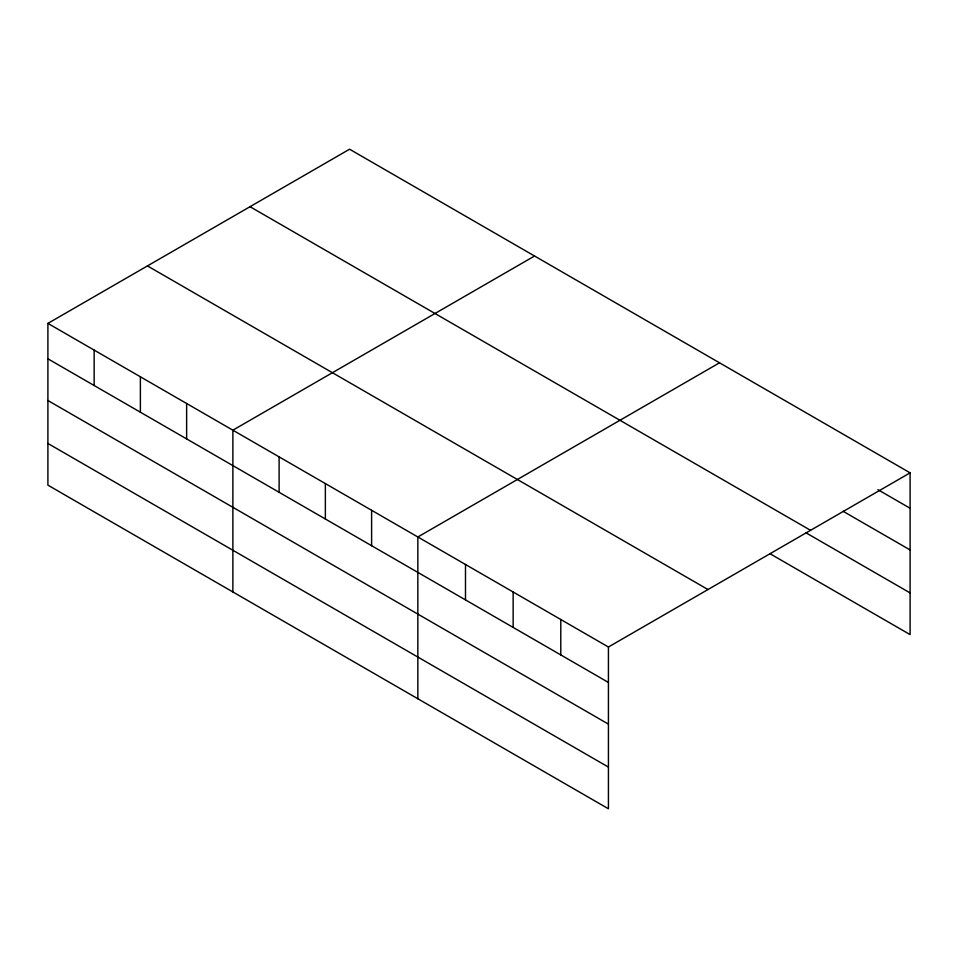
<?xml version="1.0" encoding="UTF-8"?>
<svg xmlns="http://www.w3.org/2000/svg" width="958" height="958" viewBox="0 0 958 958"><rect width="100%" height="100%" fill="white"/><g stroke="black" fill="none" stroke-linecap="round" stroke-linejoin="round"><path stroke-width="1.44" d="M608.426 724.128L608.426 647.009L47.9 323.397L47.9 485.155L608.426 808.78L608.426 724.128L47.9 400.504M769.741 553.568L910.1 634.603L910.1 472.845L349.574 149.22L47.9 323.397M534.552 256.014L232.878 430.19L232.878 591.948M719.518 362.807L417.844 536.983L417.844 698.741M608.426 647.009L910.1 472.845M877.911 489.67L910.1 508.255M843.136 511.297L910.1 549.952M250.026 206.7L810.552 530.313M805.798 532.696L910.1 592.918M147.448 265.917L707.974 589.529M47.9 358.807L608.426 682.431M47.9 443.458L608.426 767.083M560.789 619.503L560.789 654.925M513.141 591.996L513.141 627.418M465.492 564.49L465.492 599.9M371.608 510.279L371.608 545.701M325.361 483.586L325.361 518.996M279.113 456.882L279.113 492.304M186.63 403.486L186.63 438.908M140.383 376.793L140.383 412.203M94.147 350.089L94.147 385.511"/></g></svg>
